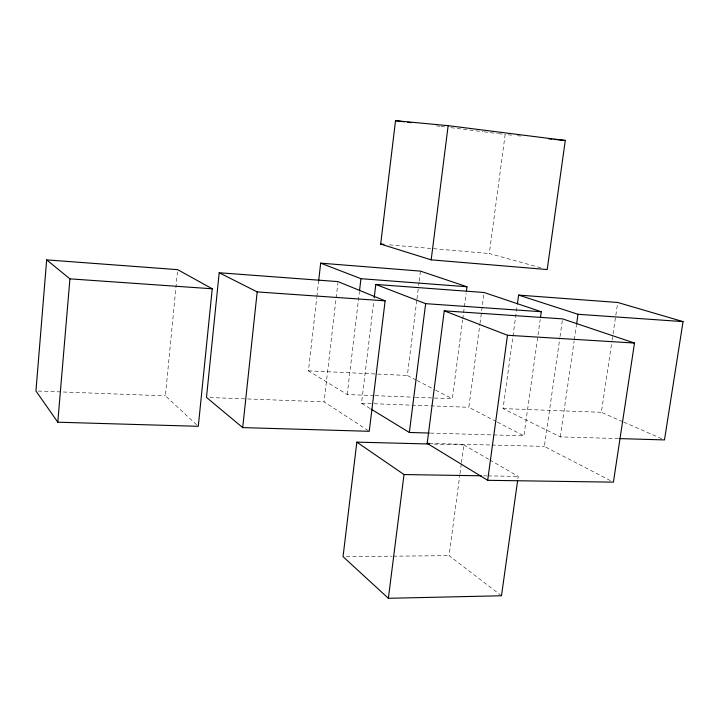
<?xml version="1.0" encoding="UTF-8"?>
<svg xmlns="http://www.w3.org/2000/svg" width="719" height="719" viewBox="0 0 719 719"><rect width="100%" height="100%" fill="white"/><g stroke="black" fill="none" stroke-linecap="round" stroke-linejoin="round"><path stroke-width="0.54" stroke-dasharray="3.6 2.7" d="M196.655 424.785L165.397 395.854L177.431 271.881M374.042 395.603L347.214 394.524L308.433 370.842L316.764 297.567M316.89 296.462L318.652 280.913M368.308 430.69L324.089 401.849L337.903 282.729M347.214 394.524L359.356 292.058M370.114 408.518L361.504 403.26L373.808 301.09M416.148 380.036L407.349 375.489L416.822 299.985M416.957 298.87L418.494 286.656M418.629 285.551L419.051 282.216M419.186 281.111L420.435 271.117M434.411 398.038L452.305 398.757L462.623 320.027M462.766 318.912L464.222 307.822M464.366 306.716L466.11 293.406M501.485 595.763L449.069 555.661L459.836 474.801M459.989 473.695L461.31 463.719M461.463 462.614L463.818 444.89L431.499 444.063M496.362 421.559L468.824 407.305L479.852 324.521M479.995 323.415L484.112 292.507M540.769 267.774L489.297 253.546L505.151 134.507L511.829 135.172M618.547 438.581L560.29 436.882L503.039 408.599L512.818 337.373M512.971 336.258L517.24 305.099M517.905 478.593L518.219 476.382L490.043 460.07M430.474 433.09L523.899 435.813L540.203 319.479M610.449 480.616L544.355 446.409L559.876 337.732M560.029 336.618L562.564 318.877M560.29 436.882L574.166 340.797M574.328 339.692L576.404 325.33M622.744 421.658L601.363 412.311L611.941 341.309M612.103 340.195L617.72 302.474M346.387 556.623L392.152 556.191M393.266 556.182L449.069 555.661M483.51 475.825L486.871 475.879M487.985 475.897L518.219 476.382M429.414 443.425L490.789 445.016M491.904 445.043L544.355 446.409M38.179 391.055L165.397 395.854M209.849 397.535L324.089 401.849M361.504 403.26L468.824 407.305M503.039 408.599L601.363 412.311M375.156 395.648L414.288 397.23M415.411 397.274L433.296 397.993M308.433 370.842L407.349 375.489M389.536 244.855L489.297 253.546M517.401 135.72L520.745 136.053M436.496 125.861L439.812 126.283M440.927 126.418L446.463 127.119M450.894 127.676L468.608 129.905M469.714 130.04L483.006 131.721M484.112 131.856L497.395 133.527M498.501 133.671L505.151 134.507M623.759 422.107L663.466 439.471M417.119 380.549L434.716 389.653M435.687 390.156L452.305 398.757M497.35 422.071L523.899 435.813M463.818 444.89L489.073 459.513"/><path stroke-width="1.08" d="M46.663 259.883L35.95 390.974L57.79 422.206L198.3 426.313L212.24 288.786L177.647 269.652L46.663 259.883L69.923 278.855L212.24 288.786M57.79 422.206L69.923 278.855M219.196 272.753L206.488 397.409L242.707 427.607L369.251 431.301L385.123 300.839L338.029 281.614L219.196 272.753L257.177 291.914L385.123 300.839M242.707 427.607L257.177 291.914M318.652 280.913L320.674 263.154L420.435 271.117L466.982 286.755L466.397 291.195M359.491 290.943L360.947 278.693L320.674 263.154M429.27 444L356.831 442.14L343.044 556.659L388.368 598.298L501.485 595.763L517.599 480.804M374.204 297.756L375.812 284.436L484.112 292.507L541.29 311.731L540.517 317.268M380.675 244.083L395.522 120.702L448.153 125.654L565.296 140.466L547.204 269.544L431.175 259.847L380.675 244.083L383.991 244.37M388.368 598.298L404.024 474.549L356.831 442.14M429.36 433.054L409.345 432.47L425.639 303.661L375.812 284.436M431.175 259.847L448.153 125.654M427.185 443.362L444.243 310.842L562.564 318.877L634.5 343.053L613.406 482.152L487.671 480.31L427.185 443.362L429.414 443.425M487.671 480.31L507.479 335.252L444.243 310.842M517.392 303.984L518.615 295.087L617.72 302.474L683.05 321.609L664.482 439.92L619.67 438.608M576.566 324.224L578.004 314.284L518.615 295.087M404.024 474.549L481.272 475.789M507.479 335.252L634.5 343.053M425.639 303.661L541.29 311.731M578.004 314.284L683.05 321.609M360.947 278.693L466.982 286.755M548.588 138.812L551.931 139.144M554.151 139.369L565.296 140.466M395.522 120.702L404.384 121.817M407.7 122.239L411.025 122.652M371.076 409.102L409.345 432.47"/></g></svg>
